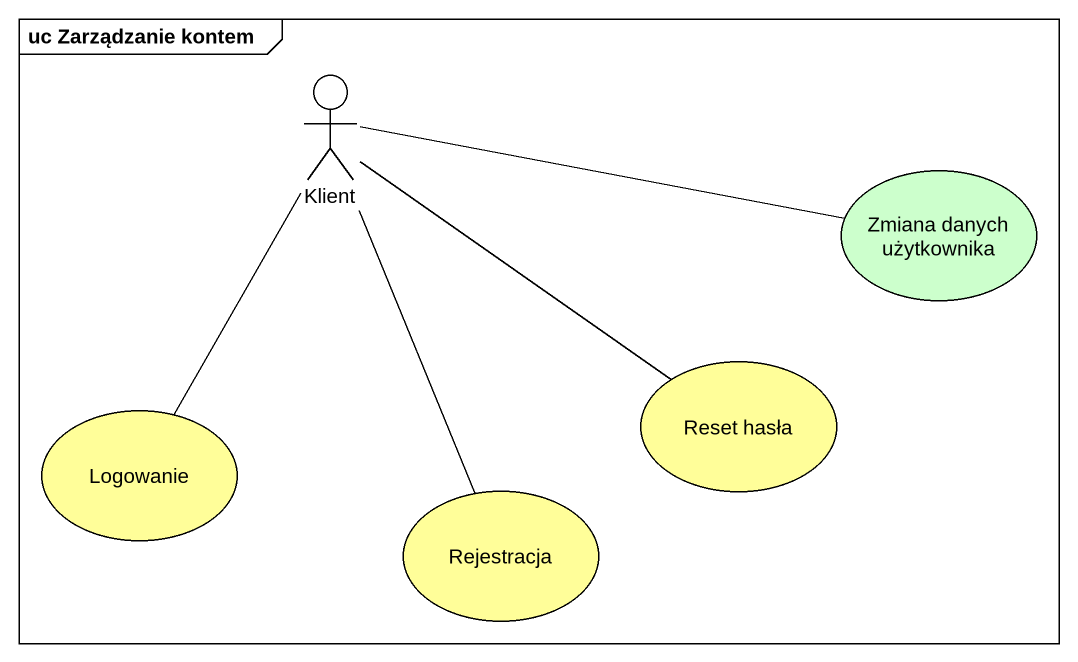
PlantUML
@startuml
mainframe uc Zarządzanie kontem
actor Klient
usecase "Zmiana danych użytkownika" as Zmiana_danych_użytkownika #CCFFCC
usecase Logowanie #FFFE99
usecase "Reset hasła" as Reset_hasła #FFFE99
usecase Rejestracja #FFFE99
Klient -right- Zmiana_danych_użytkownika
Klient -- Logowanie
Klient -- Reset_hasła
Klient -- Rejestracja
@enduml
